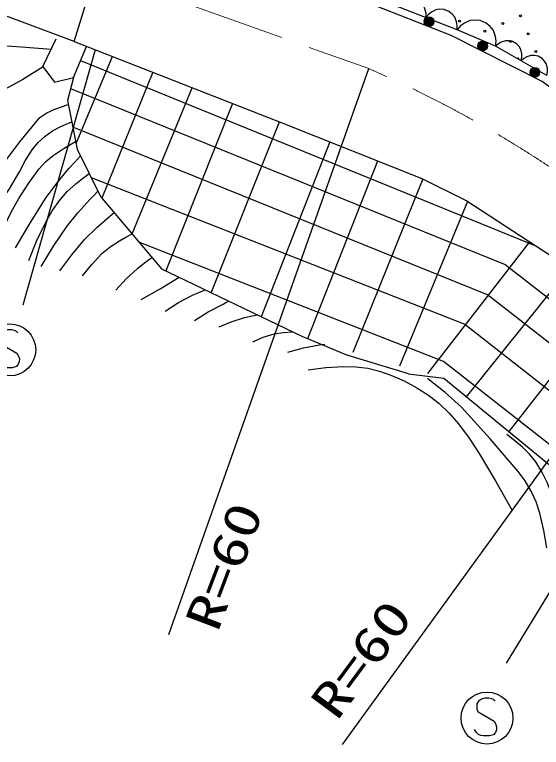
# Model space of a CAD drawing. Units: millimetres, scale not verified. Extents: x 40000 to 680000, y 20000 to 380000.
# Drawn here: x 272950 to 300166, y 250761 to 288592 of the extents above; entities that cross this region are included whole.
import ezdxf
from ezdxf.enums import TextEntityAlignment as Align

# ---------------------------------------------------------------- set-up
doc = ezdxf.new("R2010")
doc.units = ezdxf.units.MM
doc.header["$LTSCALE"] = 1000
doc.linetypes.add('CHAIN', pattern=[18.5, 12, -1.5, 3.5, -1.5])
for name, color, linetype, lineweight in [('M-BGD', 7, 'Continuous', 25), ('M-BMK', 2, 'CHAIN', 13), ('M-STR-STR1', 1, 'Continuous', 25)]:
    doc.layers.add(name, color=color, linetype=linetype, lineweight=lineweight)
doc.styles.add('ＭＳ ゴシック', font='')
doc.styles.get('ＭＳ ゴシック').set_extended_font_data('MS Gothic')

# ---------------------------------------------------------------- blocks, each defined once
blk = doc.blocks.new('BUHIN64')
at = {"color": 7, "linetype": 'Continuous', "lineweight": 25}
for radius in [249, 220, 191, 161, 132, 97.5, 67.5, 38.8, 7.5]:
    blk.add_circle((-235, 81), radius, dxfattribs=at)
blk = doc.blocks.new('BUHIN65')
at = {"color": 7, "linetype": 'Continuous', "lineweight": 25}
for radius in [249, 220, 191, 161, 132, 97.5, 67.5, 38.8, 7.5]:
    blk.add_circle((-242, 59), radius, dxfattribs=at)
blk = doc.blocks.new('BUHIN139')
at = {"color": 7, "linetype": 'Continuous', "lineweight": 25}
blk.add_lwpolyline([(282, 707), (98, 719), (-73, 689), (-284, 613), (-431, 492), (-550, 347), (-638, 127), (-651, -60), (-628, -249), (-528, -449), (-422, -585), (-282, -707)], dxfattribs=at)
blk = doc.blocks.new('BUHIN141')
at = {"color": 7, "linetype": 'Continuous', "lineweight": 25}
blk.add_lwpolyline([(203, 844), (-6, 827), (-195, 765), (-420, 646), (-566, 484), (-677, 301), (-740, 40), (-725, -174), (-668, -384), (-522, -593), (-381, -730), (-203, -844)], dxfattribs=at)
blk = doc.blocks.new('BUHIN234')
at = {"color": 7, "linetype": 'Continuous', "lineweight": 25}
blk.add_lwpolyline([(-920, 296), (-990, 211), (-1023, 105), (-1030, -39), (-1002, -247), (-931, -414), (-810, -548), (-651, -614), (-497, -600), (-397, -579), (-271, -507), (-210, -404), (111, 383), (220, 480), (380, 556), (542, 565), (676, 536), (809, 459), (898, 260), (940, -48), (938, -184), (896, -320), (810, -441), (669, -555)], dxfattribs=at)
blk.add_circle((0, 0), 1343, dxfattribs=at)

msp = doc.modelspace()

# ---------------------------------------------------------------- linework, layer by layer
at = {"layer": 'M-BGD'}
for p, q in [((295811, 287811), (290961, 289707)), ((297804, 286961), (295811, 287811)), ((274409, 285920), (275093, 287345)), ((276027, 287203), (286814, 282984)), ((273388, 273616), (277122, 286792)), ((275994, 285339), (276663, 286953)), ((300452, 285458), (297804, 286961)), ((276124, 281939), (278000, 286431)), ((276359, 286220), (299907, 276641)), ((274409, 285920), (275008, 285101)), ((280911, 256589), (291245, 285805)), ((275008, 285101), (275994, 285339)), ((275994, 285339), (275674, 284161)), ((280091, 285614), (277460, 279121)), ((275841, 284774), (298296, 275694)), ((279017, 277273), (282118, 284821)), ((275674, 284161), (276183, 281646)), ((284213, 284001), (280760, 275361)), ((283103, 274237), (286628, 283057)), ((286814, 282984), (293992, 280140)), ((297388, 274120), (275952, 282787)), ((289238, 282024), (285684, 272998)), ((276183, 281646), (277390, 279203)), ((288099, 271879), (291713, 281043)), ((276907, 280180), (296210, 272607)), ((294045, 280114), (290417, 271151)), ((293992, 280140), (296319, 278987)), ((277390, 279203), (280539, 275468)), ((292855, 270462), (296370, 278954)), ((296319, 278987), (301566, 275556)), ((295108, 270676), (279375, 276848)), ((299556, 276870), (294282, 270059)), ((280539, 275468), (287787, 271988)), ((296292, 268865), (301626, 275507)), ((298296, 275694), (311809, 265157)), ((289891, 250907), (307585, 275312)), ((310856, 263618), (297388, 274120)), ((303723, 273777), (298484, 267064)), ((296210, 272607), (309898, 261905)), ((287787, 271988), (290183, 270997)), ((293298, 270053), (290183, 270997)), ((308733, 260023), (295108, 270676)), ((298373, 255102), (307673, 270414)), ((293298, 270053), (295132, 269819)), ((295132, 269819), (301696, 264425))]:
    msp.add_line(p, q, dxfattribs=at)
for points in [[(378500, 261744), (370255, 261639), (359813, 261813), (347984, 261987), (345686, 262161), (340117, 263101), (336223, 263971), (329889, 266060), (325503, 268113), (320317, 270793), (313116, 275465), (305076, 281522), (300207, 285142), (295509, 287508), (288478, 290293), (275360, 295452), (258936, 300986)], [(297804, 286961), (297827, 287223), (297791, 287468), (297690, 287770), (297521, 287983), (297319, 288158), (297010, 288290), (296744, 288315), (296474, 288289), (296186, 288152), (295988, 288007), (295811, 287811)], [(274829, 286796), (273308, 286912), (271784, 287009)], [(274430, 285893), (273365, 285242), (272271, 284643), (271606, 284320), (270925, 284004)], [(270614, 279505), (271087, 279724), (271534, 279998), (271904, 280329), (272242, 280714), (273223, 282018), (274255, 283289), (274615, 283522), (275022, 283710), (275365, 283837), (275716, 283954)], [(270669, 277436), (271087, 277670), (271474, 277955), (271808, 278319), (272107, 278735), (272685, 279593), (273205, 280474), (273497, 281051), (273848, 281610), (274165, 281987), (274527, 282323), (274910, 282596), (275330, 282819), (275611, 282944), (275897, 283061)], [(271939, 276084), (272167, 276926), (272454, 277753), (272779, 278432), (273164, 279097), (273661, 279880), (274212, 280634), (274556, 281003), (274941, 281327), (275506, 281703), (276102, 282045)], [(272986, 276544), (273761, 277861), (274586, 279145), (275144, 279909), (275756, 280643), (276051, 280966), (276357, 281294)], [(273676, 275894), (274086, 276897), (274553, 277879), (274891, 278457), (275285, 279011), (275671, 279456), (276107, 279865), (276451, 280132), (276807, 280383)], [(274314, 275588), (274955, 276639), (275644, 277652), (276217, 278365), (276839, 279041), (277048, 279257), (277257, 279472)], [(275285, 275358), (275903, 276195), (276567, 276990), (277191, 277605), (277868, 278185), (277976, 278274), (278092, 278370)], [(276459, 275103), (276938, 275699), (277463, 276255), (277892, 276604), (278368, 276911), (278690, 277095), (279017, 277273)], [(278170, 274362), (278711, 274947), (279299, 275493), (279666, 275780), (280043, 276055)], [(279481, 273877), (280476, 274441), (281449, 275030)], [(280733, 273290), (281418, 273721), (282139, 274103), (282466, 274247), (282798, 274383)], [(282239, 272805), (282958, 273250), (283717, 273649), (283870, 273722), (284024, 273795)], [(283516, 272473), (284141, 272736), (284783, 272941), (285133, 273019), (285496, 273088)], [(285252, 271707), (285794, 271936), (286360, 272110), (286820, 272182), (287298, 272223)], [(287065, 271170), (287877, 271384), (288696, 271537), (288833, 271557), (288970, 271575)], [(288112, 270251), (289030, 270372), (289953, 270432), (290584, 270412), (291208, 270331), (291810, 270188), (292396, 269986), (293075, 269685), (293738, 269325), (294326, 268944), (294877, 268515), (295397, 268017), (295880, 267468), (296442, 266724), (296958, 265937), (297806, 264493), (298635, 263030)], [(300448, 261064), (300301, 261964), (300093, 262858), (299895, 263434), (299637, 263996), (299328, 264519), (298970, 265008), (297526, 266693), (296041, 268333), (295197, 269080), (294302, 269791), (294294, 269797)], [(301649, 260349), (301439, 261429), (301169, 262500), (300843, 263473), (300458, 264433), (300198, 264980), (299884, 265499), (299561, 265899), (299191, 266260), (298797, 266589), (298380, 266912)]]:
    msp.add_lwpolyline(points, dxfattribs=at)
for centre in [(295936, 288261), (299088, 288527), (298169, 288132), (297250, 287737), (299482, 287608), (298564, 287213), (299877, 286690)]:
    msp.add_circle(centre, 49.8, dxfattribs=at)
msp.add_arc((298959, 286295), 49.8, 341.7936, 139.0205, dxfattribs=at)
at = {"layer": 'M-BMK'}
msp.add_line((258037, 297671), (291245, 285805), dxfattribs=at)
msp.add_arc((267422, 230737), 60000, 47.9806, 66.60587, dxfattribs=at)
at = {"layer": 'M-STR-STR1'}
for q in [(278336, 294742), (270789, 289163)]:
    msp.add_line((276027, 287203), q, dxfattribs=at)

# ---------------------------------------------------------------- block references
at = {"layer": 'M-BGD', "rotation": 262.17084}
for name, p in [('BUHIN141', (293386, 288759)), ('BUHIN141', (295002, 288127)), ('BUHIN65', (294266, 288000)), ('BUHIN64', (297016, 286749)), ('BUHIN139', (298466, 286586)), ('BUHIN139', (299790, 285834)), ('BUHIN64', (299717, 285388)), ('BUHIN234', (272695, 271284)), ('BUHIN234', (297357, 252275))]:
    msp.add_blockref(name, p, dxfattribs=at)

# ---------------------------------------------------------------- texts
at = {"layer": 'M-BGD', "style": 'ＭＳ ゴシック', "width": 1.35}
for rotation, p in [(69.2, (283950, 256451)), (53.5, (290037, 251741))]:
    msp.add_text('R=60', height=1833, rotation=rotation, dxfattribs=at).set_placement(p, align=Align.BOTTOM_LEFT)

doc.saveas('drawing.dxf')
